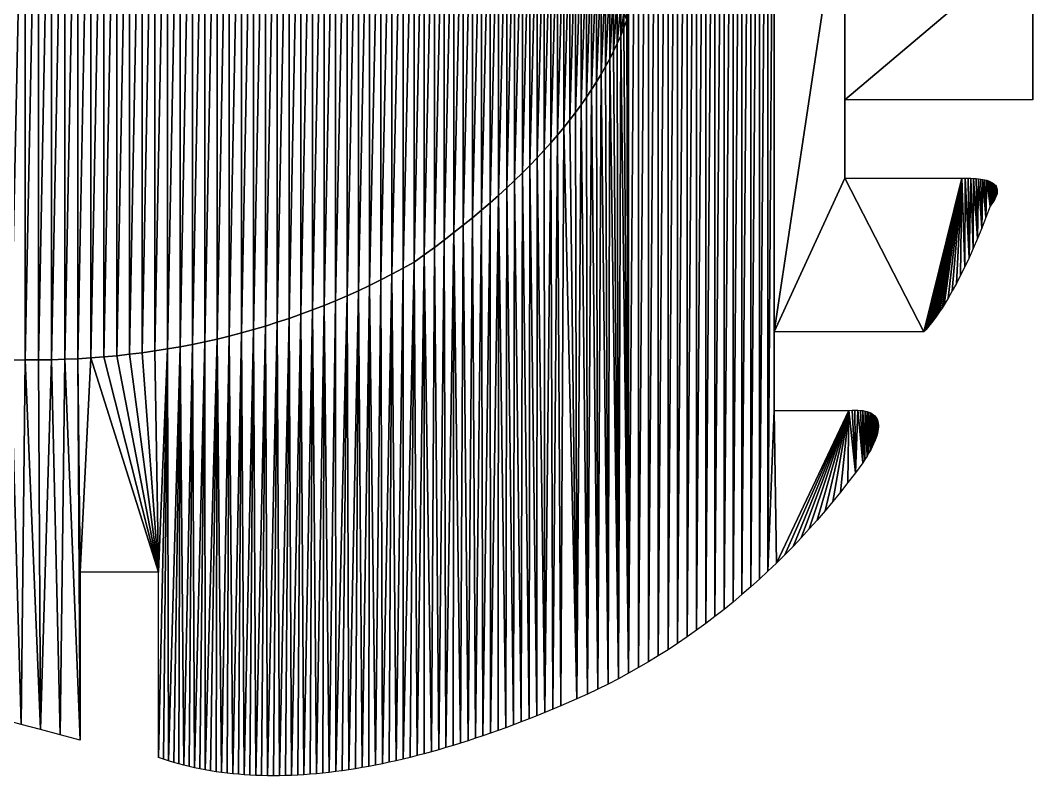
# Model space of a CAD drawing. Extents: x 10 to 917, y 10 to 841.
# Drawn here: x 386.7 to 468.4, y 574.2 to 635.2 of the extents above; entities that cross this region are included whole.
import ezdxf

# ---------------------------------------------------------------- set-up
doc = ezdxf.new("R2010")
doc.units = 0
doc.header["$MEASUREMENT"] = 0
doc.layers.get('0').update_dxf_attribs({"linetype": 'CONTINUOUS'})

msp = doc.modelspace()

# ---------------------------------------------------------------- linework, layer by layer
for p, q in [((468.434, 641.64), (468.434, 635.216)), ((435.43, 634.591), (435.67, 635.216)), ((468.434, 635.216), (468.434, 628.793)), ((435.171, 633.967), (435.43, 634.591)), ((434.893, 633.344), (435.171, 633.967)), ((434.596, 632.721), (434.893, 633.344)), ((433.943, 631.479), (434.279, 632.1)), ((434.279, 632.1), (434.596, 632.721)), ((433.588, 630.86), (433.943, 631.479)), ((433.214, 630.241), (433.588, 630.86)), ((432.408, 629.007), (432.82, 629.624)), ((432.82, 629.624), (433.214, 630.241)), ((431.976, 628.391), (432.408, 629.007)), ((468.434, 628.793), (453.269, 628.793)), ((453.269, 628.793), (453.269, 622.451)), ((431.525, 627.776), (431.976, 628.391)), ((430.565, 626.549), (431.055, 627.162)), ((431.055, 627.162), (431.525, 627.776)), ((430.057, 625.937), (430.565, 626.549)), ((429.529, 625.326), (430.057, 625.937)), ((428.416, 624.107), (428.982, 624.716)), ((428.982, 624.716), (429.529, 625.326)), ((427.831, 623.498), (428.416, 624.107)), ((427.226, 622.891), (427.831, 623.498)), ((425.96, 621.679), (426.603, 622.284)), ((426.603, 622.284), (427.226, 622.891)), ((453.269, 622.451), (462.714, 622.451)), ((462.714, 622.451), (462.967, 622.458)), ((462.967, 622.458), (463.208, 622.459)), ((463.208, 622.459), (463.437, 622.456)), ((463.437, 622.456), (463.654, 622.447)), ((463.654, 622.447), (463.86, 622.434)), ((463.86, 622.434), (464.054, 622.416)), ((464.054, 622.416), (464.237, 622.392)), ((464.237, 622.392), (464.408, 622.364)), ((464.408, 622.364), (464.567, 622.331)), ((464.567, 622.331), (464.714, 622.293)), ((464.714, 622.293), (464.85, 622.25)), ((464.85, 622.25), (464.974, 622.202)), ((464.974, 622.202), (465.087, 622.149)), ((465.087, 622.149), (465.187, 622.091)), ((425.298, 621.074), (425.96, 621.679)), ((465.187, 622.091), (465.276, 622.028)), ((465.276, 622.028), (465.354, 621.961)), ((465.354, 621.961), (465.419, 621.888)), ((465.419, 621.888), (465.473, 621.81)), ((465.473, 621.81), (465.516, 621.728)), ((465.516, 621.728), (465.546, 621.64)), ((465.546, 621.64), (465.565, 621.548)), ((465.568, 621.348), (465.552, 621.241)), ((465.565, 621.548), (465.572, 621.45)), ((465.572, 621.45), (465.568, 621.348)), ((424.616, 620.471), (425.298, 621.074)), ((465.209, 620.493), (465.111, 620.351)), ((465.296, 620.63), (465.209, 620.493)), ((465.37, 620.762), (465.296, 620.63)), ((465.433, 620.889), (465.37, 620.762)), ((465.484, 621.011), (465.433, 620.889)), ((465.524, 621.128), (465.484, 621.011)), ((465.552, 621.241), (465.524, 621.128)), ((423.196, 619.266), (423.916, 619.868)), ((423.916, 619.868), (424.616, 620.471)), ((465.002, 620.204), (464.656, 619.298)), ((465.111, 620.351), (465.002, 620.204)), ((422.458, 618.665), (423.196, 619.266)), ((464.656, 619.298), (464.312, 618.428)), ((420.922, 617.466), (421.7, 618.065)), ((421.7, 618.065), (422.458, 618.665)), ((464.312, 618.428), (463.969, 617.594)), ((420.126, 616.868), (420.922, 617.466)), ((463.969, 617.594), (463.627, 616.796)), ((419.31, 616.271), (420.126, 616.868)), ((463.627, 616.796), (463.287, 616.035)), ((417.59, 615.184), (418.476, 615.675)), ((418.476, 615.675), (419.31, 616.271)), ((463.287, 616.035), (462.948, 615.309)), ((416.698, 614.709), (417.59, 615.184)), ((462.948, 615.309), (462.61, 614.62)), ((414.895, 613.805), (415.8, 614.249)), ((415.8, 614.249), (416.698, 614.709)), ((462.274, 613.968), (461.939, 613.351)), ((462.61, 614.62), (462.274, 613.968)), ((413.068, 612.965), (413.985, 613.377)), ((413.985, 613.377), (414.895, 613.805)), ((461.939, 613.351), (461.606, 612.771)), ((411.216, 612.187), (412.145, 612.568)), ((412.145, 612.568), (413.068, 612.965)), ((461.606, 612.771), (461.274, 612.227)), ((409.34, 611.473), (410.281, 611.822)), ((410.281, 611.822), (411.216, 612.187)), ((460.943, 611.719), (460.778, 611.478)), ((461.108, 611.968), (460.943, 611.719)), ((461.274, 612.227), (461.108, 611.968)), ((406.479, 610.52), (407.439, 610.822)), ((407.439, 610.822), (408.392, 611.14)), ((408.392, 611.14), (409.34, 611.473)), ((460.286, 610.811), (460.122, 610.607)), ((460.449, 611.025), (460.286, 610.811)), ((460.614, 611.247), (460.449, 611.025)), ((460.778, 611.478), (460.614, 611.247)), ((403.562, 609.709), (404.541, 609.963)), ((404.541, 609.963), (405.513, 610.234)), ((405.513, 610.234), (406.479, 610.52)), ((459.634, 610.049), (447.549, 610.049)), ((447.549, 610.049), (447.549, 603.708)), ((459.796, 610.226), (459.634, 610.049)), ((459.959, 610.412), (459.796, 610.226)), ((460.122, 610.607), (459.959, 610.412)), ((399.587, 608.848), (400.59, 609.039)), ((400.59, 609.039), (401.587, 609.247)), ((401.587, 609.247), (402.578, 609.47)), ((402.578, 609.47), (403.562, 609.709)), ((394.479, 608.127), (395.513, 608.239)), ((395.513, 608.239), (396.541, 608.368)), ((396.541, 608.368), (397.563, 608.512)), ((397.563, 608.512), (398.578, 608.672)), ((398.578, 608.672), (399.587, 608.848)), ((385.917, 607.765), (387.07, 607.779)), ((387.07, 607.779), (388.147, 607.781)), ((388.147, 607.781), (389.217, 607.8)), ((389.217, 607.8), (390.282, 607.833)), ((390.282, 607.833), (391.341, 607.883)), ((391.341, 607.883), (392.393, 607.949)), ((392.393, 607.949), (393.439, 608.03)), ((393.439, 608.03), (394.479, 608.127)), ((447.549, 603.708), (453.592, 603.708)), ((453.592, 603.708), (453.843, 603.723)), ((453.843, 603.723), (454.081, 603.729)), ((454.081, 603.729), (454.304, 603.726)), ((454.304, 603.726), (454.514, 603.713)), ((454.514, 603.713), (454.709, 603.69)), ((454.709, 603.69), (454.891, 603.658)), ((454.891, 603.658), (455.058, 603.616)), ((455.058, 603.616), (455.212, 603.565)), ((455.212, 603.565), (455.352, 603.504)), ((455.352, 603.504), (455.477, 603.434)), ((455.477, 603.434), (455.589, 603.354)), ((455.589, 603.354), (455.687, 603.264)), ((455.687, 603.264), (455.77, 603.166)), ((455.77, 603.166), (455.84, 603.057)), ((455.84, 603.057), (455.896, 602.939)), ((455.896, 602.939), (455.938, 602.812)), ((455.938, 602.812), (455.966, 602.674)), ((455.966, 602.674), (455.98, 602.528)), ((455.98, 602.528), (455.979, 602.372)), ((455.895, 601.846), (455.839, 601.652)), ((455.937, 602.031), (455.895, 601.846)), ((455.965, 602.206), (455.937, 602.031)), ((455.979, 602.372), (455.965, 602.206)), ((455.587, 601.011), (455.475, 600.779)), ((455.685, 601.234), (455.587, 601.011)), ((455.769, 601.448), (455.685, 601.234)), ((455.839, 601.652), (455.769, 601.448)), ((455.21, 600.285), (455.056, 600.024)), ((455.35, 600.537), (455.21, 600.285)), ((455.475, 600.779), (455.35, 600.537)), ((454.706, 599.473), (454.114, 598.67)), ((454.888, 599.754), (454.706, 599.473)), ((455.056, 600.024), (454.888, 599.754)), ((454.114, 598.67), (453.513, 597.881)), ((453.513, 597.881), (452.905, 597.105)), ((452.905, 597.105), (452.288, 596.342)), ((452.288, 596.342), (451.662, 595.593)), ((451.662, 595.593), (451.028, 594.857)), ((451.028, 594.857), (450.386, 594.134)), ((450.386, 594.134), (449.736, 593.425)), ((449.077, 592.729), (448.41, 592.046)), ((449.736, 593.425), (449.077, 592.729)), ((448.41, 592.046), (447.735, 591.377)), ((447.735, 591.377), (447.052, 590.721)), ((397.86, 590.639), (391.519, 590.639)), ((391.519, 590.639), (391.519, 577.07)), ((397.86, 575.667), (397.86, 590.639)), ((447.052, 590.721), (446.36, 590.078)), ((445.659, 589.449), (444.951, 588.833)), ((446.36, 590.078), (445.659, 589.449)), ((444.951, 588.833), (444.234, 588.23)), ((444.234, 588.23), (443.509, 587.641)), ((442.776, 587.065), (442.034, 586.503)), ((443.509, 587.641), (442.776, 587.065)), ((442.034, 586.503), (441.284, 585.953)), ((440.525, 585.418), (439.759, 584.895)), ((441.284, 585.953), (440.525, 585.418)), ((439.759, 584.895), (438.984, 584.386)), ((438.2, 583.89), (437.409, 583.408)), ((438.984, 584.386), (438.2, 583.89)), ((436.609, 582.939), (435.801, 582.483)), ((437.409, 583.408), (436.609, 582.939)), ((435.801, 582.483), (434.984, 582.041)), ((434.159, 581.611), (433.326, 581.196)), ((434.984, 582.041), (434.159, 581.611)), ((432.485, 580.793), (431.635, 580.404)), ((433.326, 581.196), (432.485, 580.793)), ((430.33, 579.842), (429.683, 579.571)), ((431.635, 580.404), (430.33, 579.842)), ((427.768, 578.797), (427.137, 578.553)), ((428.402, 579.048), (427.768, 578.797)), ((429.041, 579.306), (428.402, 579.048)), ((429.683, 579.571), (429.041, 579.306)), ((386.752, 578.354), (385.205, 578.78)), ((388.32, 577.926), (386.752, 578.354)), ((425.889, 578.084), (425.27, 577.86)), ((426.511, 578.315), (425.889, 578.084)), ((427.137, 578.553), (426.511, 578.315)), ((389.909, 577.498), (388.32, 577.926)), ((391.519, 577.07), (389.909, 577.498)), ((423.439, 577.226), (422.837, 577.029)), ((424.046, 577.431), (423.439, 577.226)), ((424.656, 577.642), (424.046, 577.431)), ((425.27, 577.86), (424.656, 577.642)), ((421.055, 576.476), (420.469, 576.305)), ((421.645, 576.653), (421.055, 576.476)), ((422.239, 576.838), (421.645, 576.653)), ((422.837, 577.029), (422.239, 576.838)), ((398.26, 575.53), (397.86, 575.667)), ((398.665, 575.4), (398.26, 575.53)), ((417.598, 575.55), (417.036, 575.42)), ((418.164, 575.688), (417.598, 575.55)), ((418.734, 575.832), (418.164, 575.688)), ((419.308, 575.983), (418.734, 575.832)), ((419.886, 576.141), (419.308, 575.983)), ((420.469, 576.305), (419.886, 576.141)), ((399.074, 575.277), (398.665, 575.4)), ((399.487, 575.161), (399.074, 575.277)), ((399.904, 575.051), (399.487, 575.161)), ((400.325, 574.948), (399.904, 575.051)), ((400.75, 574.852), (400.325, 574.948)), ((401.179, 574.762), (400.75, 574.852)), ((401.613, 574.679), (401.179, 574.762)), ((413.749, 574.775), (413.215, 574.691)), ((414.287, 574.866), (413.749, 574.775)), ((414.829, 574.963), (414.287, 574.866)), ((415.375, 575.067), (414.829, 574.963)), ((415.924, 575.178), (415.375, 575.067)), ((416.478, 575.295), (415.924, 575.178)), ((417.036, 575.42), (416.478, 575.295)), ((402.05, 574.602), (401.613, 574.679)), ((402.491, 574.533), (402.05, 574.602)), ((402.936, 574.47), (402.491, 574.533)), ((403.385, 574.413), (402.936, 574.47)), ((403.839, 574.364), (403.385, 574.413)), ((404.296, 574.321), (403.839, 574.364)), ((404.757, 574.285), (404.296, 574.321)), ((405.222, 574.255), (404.757, 574.285)), ((405.692, 574.232), (405.222, 574.255)), ((406.165, 574.216), (405.692, 574.232)), ((406.643, 574.206), (406.165, 574.216)), ((407.124, 574.204), (406.643, 574.206)), ((407.609, 574.207), (407.124, 574.204)), ((408.099, 574.218), (407.609, 574.207)), ((408.592, 574.235), (408.099, 574.218)), ((409.09, 574.259), (408.592, 574.235)), ((409.592, 574.29), (409.09, 574.259)), ((410.097, 574.327), (409.592, 574.29)), ((410.607, 574.371), (410.097, 574.327)), ((411.12, 574.422), (410.607, 574.371)), ((411.638, 574.479), (411.12, 574.422)), ((412.16, 574.543), (411.638, 574.479)), ((412.686, 574.614), (412.16, 574.543)), ((413.215, 574.691), (412.686, 574.614))]:
    msp.add_line(p, q)

# ---------------------------------------------------------------- meshes
mesh = msp.add_polyface()
corners = [(399.587, 661.584), (399.904, 695.381), (400.59, 661.393), (400.75, 695.581), (401.587, 661.185), (401.613, 695.754), (402.578, 660.962), (402.936, 695.963), (403.562, 660.723), (403.839, 696.068), (404.541, 660.469), (404.757, 696.148), (405.513, 660.198), (405.692, 696.2), (406.479, 659.912), (406.643, 696.226), (407.439, 659.61), (407.609, 696.225), (408.392, 659.293), (408.592, 696.197), (409.34, 658.959), (409.592, 696.143), (410.281, 658.61), (410.607, 696.061), (411.216, 658.245), (411.638, 695.953), (412.145, 657.864), (412.16, 695.889), (413.068, 657.467), (413.215, 695.741), (413.985, 657.055), (414.287, 695.566), (414.895, 656.627), (415.375, 695.365), (415.8, 656.183), (415.924, 695.254), (416.698, 655.724), (417.036, 695.013), (417.59, 655.248), (417.598, 694.882), (418.476, 654.757), (418.734, 694.6), (419.31, 654.161), (419.886, 694.292), (420.126, 653.564), (420.469, 694.127), (420.922, 652.966), (421.055, 693.956), (421.7, 652.367), (422.239, 693.594), (422.458, 651.767), (422.837, 693.403), (423.196, 651.166), (423.439, 693.206), (423.916, 650.564), (424.046, 693.001), (424.616, 649.962), (424.656, 692.79), (425.298, 649.358), (425.889, 692.348), (425.96, 648.753), (426.511, 692.117), (426.603, 648.148), (427.137, 691.879), (427.226, 647.541), (427.768, 691.635), (427.831, 646.934), (428.402, 691.384), (428.416, 646.326), (429.041, 691.126), (428.982, 645.716), (429.529, 645.106), (429.683, 690.861), (430.057, 644.495), (430.33, 690.59), (430.565, 643.883), (431.635, 690.028), (431.055, 643.27), (431.525, 642.656), (431.976, 642.041), (432.485, 689.639), (432.408, 641.425), (432.82, 640.809), (433.326, 689.236), (433.214, 640.191), (433.588, 639.572), (434.159, 688.821), (433.943, 638.953), (434.279, 638.333), (434.984, 688.392), (434.596, 637.711), (434.893, 637.089), (435.171, 636.466), (435.801, 687.949), (435.43, 635.841), (435.67, 635.216), (435.801, 582.483)]
mesh.append_faces([[corners[k] for k in face] for face in [(0, 1, 2), (2, 3, 4), (4, 5, 6), (6, 7, 8), (8, 9, 10), (10, 11, 12), (12, 13, 14), (14, 15, 16), (16, 17, 18), (18, 19, 20), (20, 21, 22), (22, 23, 24), (24, 25, 26), (26, 27, 28), (28, 29, 30), (30, 31, 32), (32, 33, 34), (34, 35, 36), (36, 37, 38), (38, 39, 40), (40, 41, 42), (42, 43, 44), (44, 45, 46), (46, 47, 48), (48, 49, 50), (50, 51, 52), (52, 53, 54), (54, 55, 56), (56, 57, 58), (58, 59, 60), (60, 61, 62), (62, 63, 64), (64, 65, 66), (66, 67, 68), (68, 69, 70), (70, 69, 71), (71, 72, 73), (73, 74, 75), (75, 76, 77), (77, 76, 78), (78, 76, 79), (79, 80, 81), (81, 80, 82), (82, 83, 84), (84, 83, 85), (85, 86, 87), (87, 86, 88), (88, 89, 90), (90, 89, 91), (91, 89, 92), (92, 93, 94), (94, 93, 95)]], dxfattribs={"vtx0": -1, "vtx1": -1})
mesh.append_faces([[corners[k] for k in face] for face in [(96, 95, 93)]], dxfattribs={"vtx0": -1, "vtx1": -1, "vtx2": -1})
mesh.append_faces([[corners[k] for k in face] for face in [(75, 74, 76), (79, 76, 80), (82, 80, 83), (85, 83, 86), (88, 86, 89), (92, 89, 93)]], dxfattribs={"vtx0": -1, "vtx2": -1})
mesh = msp.add_polyface()
corners = [(435.801, 582.483), (435.801, 687.949), (436.609, 687.494), (436.609, 582.939), (437.409, 687.024), (437.409, 583.408), (438.2, 686.542), (438.2, 583.89), (438.984, 686.046), (438.984, 584.386), (439.759, 685.537), (439.759, 584.895), (440.525, 685.015), (440.525, 585.418), (441.284, 684.479), (441.284, 585.953), (442.034, 683.93), (442.034, 586.503), (442.776, 683.367), (442.776, 587.065), (443.509, 682.791), (443.509, 587.641), (444.234, 682.202), (444.234, 588.23), (444.951, 681.6), (444.951, 588.833), (445.659, 680.984), (445.659, 589.449), (446.36, 680.354), (446.36, 590.078), (447.052, 679.712), (447.052, 590.721), (447.549, 666.724), (447.549, 660.383), (453.269, 647.981), (447.549, 610.049), (459.634, 660.383), (462.714, 647.981), (462.948, 655.123), (462.967, 647.975), (463.287, 654.398), (463.208, 647.973), (463.437, 647.977), (463.627, 653.636), (463.654, 647.985), (463.969, 652.839), (463.86, 647.998), (464.054, 648.017), (464.312, 652.005), (464.237, 648.04), (464.408, 648.068), (464.656, 651.135), (464.567, 648.101), (464.714, 648.139), (465.002, 650.228), (464.85, 648.182), (464.974, 648.23), (465.087, 648.283), (465.111, 650.081), (465.187, 648.341), (465.209, 649.939), (465.276, 648.404), (465.296, 649.803), (465.354, 648.472), (465.37, 649.67), (465.419, 648.544), (465.433, 649.543), (465.473, 648.622), (465.484, 649.421), (465.516, 648.705), (465.524, 649.304), (465.546, 648.792), (465.552, 649.192), (465.565, 648.885), (465.568, 649.084), (465.572, 648.982), (468.434, 641.64), (453.269, 628.793), (453.269, 641.64), (468.434, 628.793), (468.434, 635.216), (453.269, 622.451), (447.549, 603.708)]
mesh.append_faces([[corners[k] for k in face] for face in [(73, 74, 75), (79, 76, 80)]], dxfattribs={"vtx0": -1})
mesh.append_faces([[corners[k] for k in face] for face in [(34, 36, 37), (37, 38, 39), (39, 40, 41), (41, 40, 42), (42, 43, 44), (44, 45, 46), (46, 45, 47), (47, 48, 49), (49, 48, 50), (50, 51, 52), (52, 51, 53), (53, 54, 55), (55, 54, 56), (56, 54, 57), (57, 58, 59), (59, 60, 61), (61, 62, 63), (63, 64, 65), (65, 66, 67), (67, 68, 69), (69, 70, 71), (71, 72, 73), (76, 77, 78)]], dxfattribs={"vtx0": -1, "vtx1": -1})
mesh.append_faces([[corners[k] for k in face] for face in [(31, 30, 32), (33, 34, 35)]], dxfattribs={"vtx0": -1, "vtx1": -1, "vtx2": -1})
mesh.append_faces([[corners[k] for k in face] for face in [(0, 1, 2), (3, 2, 4), (5, 4, 6), (7, 6, 8), (9, 8, 10), (11, 10, 12), (13, 12, 14), (15, 14, 16), (17, 16, 18), (19, 18, 20), (21, 20, 22), (23, 22, 24), (25, 24, 26), (27, 26, 28), (29, 28, 30), (39, 38, 40), (42, 40, 43), (44, 43, 45), (47, 45, 48), (50, 48, 51), (53, 51, 54), (57, 54, 58), (59, 58, 60), (61, 60, 62), (63, 62, 64), (65, 64, 66), (67, 66, 68), (69, 68, 70), (71, 70, 72), (73, 72, 74), (81, 34, 78), (82, 32, 33)]], dxfattribs={"vtx0": -1, "vtx2": -1})
mesh = msp.add_polyface()
corners = [(435.801, 582.483), (435.43, 634.591), (435.67, 635.216), (436.609, 687.494), (436.609, 582.939), (437.409, 687.024), (437.409, 583.408), (438.2, 686.542), (438.2, 583.89), (438.984, 686.046), (438.984, 584.386), (439.759, 685.537), (439.759, 584.895), (440.525, 685.015), (440.525, 585.418), (441.284, 684.479), (441.284, 585.953), (442.034, 683.93), (442.034, 586.503), (442.776, 683.367), (442.776, 587.065), (443.509, 682.791), (443.509, 587.641), (444.234, 682.202), (444.234, 588.23), (444.951, 681.6), (444.951, 588.833), (445.659, 680.984), (445.659, 589.449), (446.36, 680.354), (446.36, 590.078), (447.052, 679.712), (447.052, 590.721), (453.269, 628.793), (468.434, 641.64), (468.434, 628.793), (453.269, 622.451), (447.549, 610.049), (453.269, 647.981), (453.269, 641.64), (459.634, 610.049), (462.714, 622.451), (462.61, 614.62), (462.948, 615.309), (462.967, 622.458), (463.287, 616.035), (463.208, 622.459), (463.437, 622.456), (463.627, 616.796), (463.654, 622.447), (463.969, 617.594), (463.86, 622.434), (464.054, 622.416), (464.312, 618.428), (464.237, 622.392), (464.408, 622.364), (464.656, 619.298), (464.567, 622.331), (464.714, 622.293), (465.002, 620.204), (464.85, 622.25), (464.974, 622.202), (465.087, 622.149), (465.111, 620.351), (465.187, 622.091), (465.209, 620.493), (465.276, 622.028), (465.296, 620.63), (465.354, 621.961), (465.37, 620.762), (465.419, 621.888), (465.433, 620.889), (465.473, 621.81), (465.484, 621.011), (465.516, 621.728), (465.524, 621.128), (465.546, 621.64), (465.552, 621.241), (465.565, 621.548), (465.568, 621.348), (465.572, 621.45), (447.549, 603.708), (447.549, 666.724), (447.549, 660.383)]
mesh.append_faces([[corners[k] for k in face] for face in [(79, 78, 80)]], dxfattribs={"vtx0": -1})
mesh.append_faces([[corners[k] for k in face] for face in [(0, 3, 4), (4, 5, 6), (6, 7, 8), (8, 9, 10), (10, 11, 12), (12, 13, 14), (14, 15, 16), (16, 17, 18), (18, 19, 20), (20, 21, 22), (22, 23, 24), (24, 25, 26), (26, 27, 28), (28, 29, 30), (30, 31, 32), (33, 34, 35), (36, 39, 33), (42, 41, 43), (43, 44, 45), (45, 47, 48), (48, 49, 50), (50, 52, 53), (53, 55, 56), (56, 58, 59), (59, 62, 63), (63, 64, 65), (65, 66, 67), (67, 68, 69), (69, 70, 71), (71, 72, 73), (73, 74, 75), (75, 76, 77), (77, 78, 79), (81, 83, 37)]], dxfattribs={"vtx0": -1, "vtx1": -1})
mesh.append_faces([[corners[k] for k in face] for face in [(36, 37, 38), (81, 32, 82)]], dxfattribs={"vtx0": -1, "vtx1": -1, "vtx2": -1})
mesh.append_faces([[corners[k] for k in face] for face in [(0, 1, 2), (40, 36, 41), (43, 41, 44), (45, 44, 46), (45, 46, 47), (48, 47, 49), (50, 49, 51), (50, 51, 52), (53, 52, 54), (53, 54, 55), (56, 55, 57), (56, 57, 58), (59, 58, 60), (59, 60, 61), (59, 61, 62), (63, 62, 64), (65, 64, 66), (67, 66, 68), (69, 68, 70), (71, 70, 72), (73, 72, 74), (75, 74, 76), (77, 76, 78)]], dxfattribs={"vtx0": -1, "vtx2": -1})
mesh = msp.add_polyface()
corners = [(380.441, 607.943), (381.498, 662.557), (381.498, 607.875), (382.574, 662.609), (382.574, 607.823), (383.669, 662.645), (383.669, 607.787), (384.783, 662.664), (384.783, 607.768), (385.917, 662.667), (385.917, 607.765), (387.07, 662.653), (387.07, 607.779), (388.147, 662.651), (388.147, 607.781), (389.217, 662.633), (389.217, 607.8), (390.282, 662.599), (390.282, 607.833), (391.341, 662.549), (391.341, 607.883), (392.393, 662.484), (392.393, 607.949), (393.439, 662.403), (393.439, 608.03), (394.479, 662.306), (394.479, 608.127), (395.513, 662.193), (395.513, 608.239), (396.541, 662.064), (396.541, 608.368), (397.563, 661.92), (397.563, 608.512), (398.578, 661.76), (398.578, 608.672), (399.587, 661.584), (399.587, 608.848), (400.59, 661.393), (400.59, 609.039), (401.587, 661.185), (401.587, 609.247), (402.578, 660.962), (402.578, 609.47), (403.562, 660.723), (403.562, 609.709), (404.541, 660.469), (404.541, 609.963), (405.513, 660.198)]
mesh.append_faces([[corners[k] for k in face] for face in [(0, 1, 2), (2, 3, 4), (4, 5, 6), (6, 7, 8), (8, 9, 10), (10, 11, 12), (12, 13, 14), (14, 15, 16), (16, 17, 18), (18, 19, 20), (20, 21, 22), (22, 23, 24), (24, 25, 26), (26, 27, 28), (28, 29, 30), (30, 31, 32), (32, 33, 34), (34, 35, 36), (36, 37, 38), (38, 39, 40), (40, 41, 42), (42, 43, 44), (44, 45, 46)]], dxfattribs={"vtx0": -1, "vtx1": -1})
mesh.append_faces([[corners[k] for k in face] for face in [(2, 1, 3), (4, 3, 5), (6, 5, 7), (8, 7, 9), (10, 9, 11), (12, 11, 13), (14, 13, 15), (16, 15, 17), (18, 17, 19), (20, 19, 21), (22, 21, 23), (24, 23, 25), (26, 25, 27), (28, 27, 29), (30, 29, 31), (32, 31, 33), (34, 33, 35), (36, 35, 37), (38, 37, 39), (40, 39, 41), (42, 41, 43), (44, 43, 45), (46, 45, 47)]], dxfattribs={"vtx0": -1, "vtx2": -1})
mesh = msp.add_polyface()
corners = [(404.541, 609.963), (405.513, 660.198), (405.513, 610.234), (406.479, 659.912), (406.479, 610.52), (407.439, 659.61), (407.439, 610.822), (408.392, 659.293), (408.392, 611.14), (409.34, 658.959), (409.34, 611.473), (410.281, 658.61), (410.281, 611.822), (411.216, 658.245), (411.216, 612.187), (412.145, 657.864), (412.145, 612.568), (413.068, 657.467), (413.068, 612.965), (413.985, 657.055), (413.985, 613.377), (414.895, 656.627), (414.895, 613.805), (415.8, 656.183), (415.8, 614.249), (416.698, 655.724), (416.698, 614.709), (417.59, 655.248), (417.59, 615.184), (418.476, 654.757), (418.476, 615.675), (419.31, 654.161), (419.31, 616.271), (420.126, 653.564), (420.126, 616.868), (420.922, 652.966), (420.922, 617.466), (421.7, 652.367), (421.7, 618.065), (422.458, 651.767), (422.458, 618.665), (423.196, 651.166), (423.196, 619.266), (423.916, 650.564), (423.916, 619.868), (424.616, 649.962), (424.616, 620.471), (425.298, 649.358)]
mesh.append_faces([[corners[k] for k in face] for face in [(0, 1, 2), (2, 3, 4), (4, 5, 6), (6, 7, 8), (8, 9, 10), (10, 11, 12), (12, 13, 14), (14, 15, 16), (16, 17, 18), (18, 19, 20), (20, 21, 22), (22, 23, 24), (24, 25, 26), (26, 27, 28), (28, 29, 30), (30, 31, 32), (32, 33, 34), (34, 35, 36), (36, 37, 38), (38, 39, 40), (40, 41, 42), (42, 43, 44), (44, 45, 46)]], dxfattribs={"vtx0": -1, "vtx1": -1})
mesh.append_faces([[corners[k] for k in face] for face in [(2, 1, 3), (4, 3, 5), (6, 5, 7), (8, 7, 9), (10, 9, 11), (12, 11, 13), (14, 13, 15), (16, 15, 17), (18, 17, 19), (20, 19, 21), (22, 21, 23), (24, 23, 25), (26, 25, 27), (28, 27, 29), (30, 29, 31), (32, 31, 33), (34, 33, 35), (36, 35, 37), (38, 37, 39), (40, 39, 41), (42, 41, 43), (44, 43, 45), (46, 45, 47)]], dxfattribs={"vtx0": -1, "vtx2": -1})
mesh = msp.add_polyface()
corners = [(424.616, 620.471), (425.298, 649.358), (425.298, 621.074), (425.96, 648.753), (425.96, 621.679), (426.603, 648.148), (426.603, 622.284), (427.226, 647.541), (427.226, 622.891), (427.831, 646.934), (427.831, 623.498), (428.416, 646.326), (428.416, 624.107), (428.982, 645.716), (428.982, 624.716), (429.529, 645.106), (429.529, 625.326), (430.057, 644.495), (430.057, 625.937), (430.565, 643.883), (430.565, 626.549), (431.055, 643.27), (431.055, 627.162), (431.525, 642.656), (431.525, 627.776), (431.976, 642.041), (431.976, 628.391), (432.408, 641.425), (432.408, 629.007), (432.82, 640.809), (432.82, 629.624), (433.214, 640.191), (433.214, 630.241), (433.588, 639.572), (433.588, 630.86), (433.943, 638.953), (433.943, 631.479), (434.279, 638.333), (434.279, 632.1), (434.596, 637.711), (434.596, 632.721), (434.893, 637.089), (434.893, 633.344), (435.171, 636.466), (435.171, 633.967), (435.43, 635.841), (435.43, 634.591), (435.67, 635.216)]
mesh.append_faces([[corners[k] for k in face] for face in [(46, 45, 47)]], dxfattribs={"vtx0": -1})
mesh.append_faces([[corners[k] for k in face] for face in [(0, 1, 2), (2, 3, 4), (4, 5, 6), (6, 7, 8), (8, 9, 10), (10, 11, 12), (12, 13, 14), (14, 15, 16), (16, 17, 18), (18, 19, 20), (20, 21, 22), (22, 23, 24), (24, 25, 26), (26, 27, 28), (28, 29, 30), (30, 31, 32), (32, 33, 34), (34, 35, 36), (36, 37, 38), (38, 39, 40), (40, 41, 42), (42, 43, 44), (44, 45, 46)]], dxfattribs={"vtx0": -1, "vtx1": -1})
mesh.append_faces([[corners[k] for k in face] for face in [(2, 1, 3), (4, 3, 5), (6, 5, 7), (8, 7, 9), (10, 9, 11), (12, 11, 13), (14, 13, 15), (16, 15, 17), (18, 17, 19), (20, 19, 21), (22, 21, 23), (24, 23, 25), (26, 25, 27), (28, 27, 29), (30, 29, 31), (32, 31, 33), (34, 33, 35), (36, 35, 37), (38, 37, 39), (40, 39, 41), (42, 41, 43), (44, 43, 45)]], dxfattribs={"vtx0": -1, "vtx2": -1})
mesh = msp.add_polyface()
corners = [(417.598, 575.55), (417.59, 615.184), (418.476, 615.675), (418.164, 575.688), (418.734, 575.832), (419.31, 616.271), (419.308, 575.983), (419.886, 576.141), (420.126, 616.868), (420.469, 576.305), (420.922, 617.466), (421.055, 576.476), (421.7, 618.065), (421.645, 576.653), (422.239, 576.838), (422.458, 618.665), (422.837, 577.029), (423.196, 619.266), (423.439, 577.226), (423.916, 619.868), (424.046, 577.431), (424.616, 620.471), (424.656, 577.642), (425.298, 621.074), (425.27, 577.86), (425.889, 578.084), (425.96, 621.679), (426.511, 578.315), (426.603, 622.284), (427.137, 578.553), (427.226, 622.891), (427.768, 578.797), (427.831, 623.498), (428.402, 579.048), (428.416, 624.107), (429.041, 579.306), (428.982, 624.716), (429.529, 625.326), (429.683, 579.571), (430.057, 625.937), (430.33, 579.842), (430.565, 626.549), (431.635, 580.404), (431.055, 627.162), (431.525, 627.776), (431.976, 628.391), (432.485, 580.793), (432.408, 629.007), (432.82, 629.624), (433.326, 581.196), (433.214, 630.241), (433.588, 630.86), (434.159, 581.611), (433.943, 631.479), (434.279, 632.1), (434.984, 582.041), (434.596, 632.721), (434.893, 633.344), (435.171, 633.967), (435.801, 582.483), (435.43, 634.591)]
mesh.append_faces([[corners[k] for k in face] for face in [(0, 2, 3), (3, 2, 4), (4, 5, 6), (6, 5, 7), (7, 8, 9), (9, 10, 11), (11, 12, 13), (13, 12, 14), (14, 15, 16), (16, 17, 18), (18, 19, 20), (20, 21, 22), (22, 23, 24), (24, 23, 25), (25, 26, 27), (27, 28, 29), (29, 30, 31), (31, 32, 33), (33, 34, 35), (35, 37, 38), (38, 39, 40), (40, 41, 42), (42, 45, 46), (46, 48, 49), (49, 51, 52), (52, 54, 55), (55, 58, 59)]], dxfattribs={"vtx0": -1, "vtx1": -1})
mesh.append_faces([[corners[k] for k in face] for face in [(0, 1, 2), (4, 2, 5), (7, 5, 8), (9, 8, 10), (11, 10, 12), (14, 12, 15), (16, 15, 17), (18, 17, 19), (20, 19, 21), (22, 21, 23), (25, 23, 26), (27, 26, 28), (29, 28, 30), (31, 30, 32), (33, 32, 34), (35, 34, 36), (35, 36, 37), (38, 37, 39), (40, 39, 41), (42, 41, 43), (42, 43, 44), (42, 44, 45), (46, 45, 47), (46, 47, 48), (49, 48, 50), (49, 50, 51), (52, 51, 53), (52, 53, 54), (55, 54, 56), (55, 56, 57), (55, 57, 58), (59, 58, 60)]], dxfattribs={"vtx0": -1, "vtx2": -1})
mesh = msp.add_polyface()
corners = [(447.549, 610.049), (453.269, 622.451), (459.634, 610.049), (462.714, 622.451), (459.796, 610.226), (459.959, 610.412), (460.122, 610.607), (460.286, 610.811), (460.449, 611.025), (460.614, 611.247), (460.778, 611.478), (460.943, 611.719), (461.108, 611.968), (461.274, 612.227), (461.606, 612.771), (461.939, 613.351), (462.274, 613.968), (462.61, 614.62), (447.052, 590.721), (447.549, 603.708), (447.735, 591.377), (453.592, 603.708), (448.41, 592.046), (449.077, 592.729), (449.736, 593.425), (450.386, 594.134), (451.028, 594.857), (451.662, 595.593), (452.288, 596.342), (452.905, 597.105), (453.513, 597.881), (454.114, 598.67), (453.843, 603.723), (454.081, 603.729), (454.304, 603.726), (454.706, 599.473), (454.514, 603.713), (454.709, 603.69), (454.888, 599.754), (454.891, 603.658), (455.056, 600.024), (455.058, 603.616), (455.21, 600.285), (455.212, 603.565), (455.35, 600.537), (455.352, 603.504), (455.475, 600.779), (455.477, 603.434), (455.587, 601.011), (455.589, 603.354), (455.685, 601.234), (455.687, 603.264), (455.769, 601.448), (455.77, 603.166), (455.839, 601.652), (455.84, 603.057), (455.895, 601.846), (455.896, 602.939), (455.937, 602.031), (455.938, 602.812), (455.965, 602.206), (455.966, 602.674), (455.979, 602.372), (455.98, 602.528)]
mesh.append_faces([[corners[k] for k in face] for face in [(62, 61, 63)]], dxfattribs={"vtx0": -1})
mesh.append_faces([[corners[k] for k in face] for face in [(0, 1, 2), (2, 3, 4), (4, 3, 5), (5, 3, 6), (6, 3, 7), (7, 3, 8), (8, 3, 9), (9, 3, 10), (10, 3, 11), (11, 3, 12), (12, 3, 13), (13, 3, 14), (14, 3, 15), (15, 3, 16), (16, 3, 17), (18, 19, 20), (20, 21, 22), (22, 21, 23), (23, 21, 24), (24, 21, 25), (25, 21, 26), (26, 21, 27), (27, 21, 28), (28, 21, 29), (29, 21, 30), (30, 21, 31), (31, 34, 35), (35, 37, 38), (38, 39, 40), (40, 41, 42), (42, 43, 44), (44, 45, 46), (46, 47, 48), (48, 49, 50), (50, 51, 52), (52, 53, 54), (54, 55, 56), (56, 57, 58), (58, 59, 60), (60, 61, 62)]], dxfattribs={"vtx0": -1, "vtx1": -1})
mesh.append_faces([[corners[k] for k in face] for face in [(20, 19, 21), (31, 21, 32), (31, 32, 33), (31, 33, 34), (35, 34, 36), (35, 36, 37), (38, 37, 39), (40, 39, 41), (42, 41, 43), (44, 43, 45), (46, 45, 47), (48, 47, 49), (50, 49, 51), (52, 51, 53), (54, 53, 55), (56, 55, 57), (58, 57, 59), (60, 59, 61)]], dxfattribs={"vtx0": -1, "vtx2": -1})
mesh = msp.add_polyface()
corners = [(398.665, 575.4), (398.578, 608.672), (399.587, 608.848), (399.074, 575.277), (399.487, 575.161), (399.904, 575.051), (400.59, 609.039), (400.325, 574.948), (400.75, 574.852), (401.587, 609.247), (401.179, 574.762), (401.613, 574.679), (402.578, 609.47), (402.05, 574.602), (402.491, 574.533), (402.936, 574.47), (403.562, 609.709), (403.385, 574.413), (403.839, 574.364), (404.541, 609.963), (404.296, 574.321), (404.757, 574.285), (405.513, 610.234), (405.222, 574.255), (405.692, 574.232), (406.479, 610.52), (406.165, 574.216), (406.643, 574.206), (407.439, 610.822), (407.124, 574.204), (407.609, 574.207), (408.392, 611.14), (408.099, 574.218), (408.592, 574.235), (409.34, 611.473), (409.09, 574.259), (409.592, 574.29), (410.281, 611.822), (410.097, 574.327), (410.607, 574.371), (411.216, 612.187), (411.12, 574.422), (411.638, 574.479), (412.145, 612.568), (412.16, 574.543), (413.068, 612.965), (412.686, 574.614), (413.215, 574.691), (413.985, 613.377), (413.749, 574.775), (414.287, 574.866), (414.895, 613.805), (414.829, 574.963), (415.375, 575.067), (415.8, 614.249), (415.924, 575.178), (416.698, 614.709), (416.478, 575.295), (417.036, 575.42), (417.59, 615.184), (417.598, 575.55)]
mesh.append_faces([[corners[k] for k in face] for face in [(0, 2, 3), (3, 2, 4), (4, 2, 5), (5, 6, 7), (7, 6, 8), (8, 9, 10), (10, 9, 11), (11, 12, 13), (13, 12, 14), (14, 12, 15), (15, 16, 17), (17, 16, 18), (18, 19, 20), (20, 19, 21), (21, 22, 23), (23, 22, 24), (24, 25, 26), (26, 25, 27), (27, 28, 29), (29, 28, 30), (30, 31, 32), (32, 31, 33), (33, 34, 35), (35, 34, 36), (36, 37, 38), (38, 37, 39), (39, 40, 41), (41, 40, 42), (42, 43, 44), (44, 45, 46), (46, 45, 47), (47, 48, 49), (49, 48, 50), (50, 51, 52), (52, 51, 53), (53, 54, 55), (55, 56, 57), (57, 56, 58), (58, 59, 60)]], dxfattribs={"vtx0": -1, "vtx1": -1})
mesh.append_faces([[corners[k] for k in face] for face in [(0, 1, 2), (5, 2, 6), (8, 6, 9), (11, 9, 12), (15, 12, 16), (18, 16, 19), (21, 19, 22), (24, 22, 25), (27, 25, 28), (30, 28, 31), (33, 31, 34), (36, 34, 37), (39, 37, 40), (42, 40, 43), (44, 43, 45), (47, 45, 48), (50, 48, 51), (53, 51, 54), (55, 54, 56), (58, 56, 59)]], dxfattribs={"vtx0": -1, "vtx2": -1})
mesh = msp.add_polyface()
corners = [(369.571, 583.452), (368.85, 610.188), (369.256, 610.049), (369.666, 609.914), (370.888, 583.029), (370.082, 609.783), (370.503, 609.656), (370.928, 609.534), (372.225, 582.606), (371.358, 609.415), (371.793, 609.301), (372.232, 609.19), (373.583, 582.183), (372.677, 609.084), (373.126, 608.982), (373.58, 608.884), (374.039, 608.79), (374.963, 581.759), (374.503, 608.7), (374.971, 608.614), (376.363, 581.334), (375.444, 608.533), (375.922, 608.455), (376.405, 608.382), (377.784, 580.91), (376.893, 608.313), (377.385, 608.248), (377.883, 608.187), (379.226, 580.485), (378.385, 608.13), (379.403, 608.028), (380.69, 580.059), (380.441, 607.943), (381.498, 607.875), (382.174, 579.633), (382.574, 607.823), (383.679, 579.207), (383.669, 607.787), (384.783, 607.768), (385.205, 578.78), (385.917, 607.765), (386.752, 578.354), (387.07, 607.779), (388.32, 577.926), (388.147, 607.781), (389.217, 607.8), (389.909, 577.498), (390.282, 607.833), (391.519, 577.07), (391.341, 607.883), (391.519, 590.639), (392.393, 607.949), (397.86, 590.639), (393.439, 608.03), (394.479, 608.127), (395.513, 608.239), (396.541, 608.368), (397.563, 608.512), (398.578, 608.672), (397.86, 575.667), (398.26, 575.53), (398.665, 575.4)]
mesh.append_faces([[corners[k] for k in face] for face in [(0, 3, 4), (4, 7, 8), (8, 11, 12), (12, 16, 17), (17, 19, 20), (20, 23, 24), (24, 27, 28), (28, 30, 31), (31, 33, 34), (34, 35, 36), (36, 38, 39), (39, 40, 41), (41, 42, 43), (43, 45, 46), (46, 47, 48), (48, 49, 50), (51, 50, 49), (50, 51, 52), (52, 58, 59), (59, 58, 60), (60, 58, 61)]], dxfattribs={"vtx0": -1, "vtx1": -1})
mesh.append_faces([[corners[k] for k in face] for face in [(0, 1, 2), (0, 2, 3), (4, 3, 5), (4, 5, 6), (4, 6, 7), (8, 7, 9), (8, 9, 10), (8, 10, 11), (12, 11, 13), (12, 13, 14), (12, 14, 15), (12, 15, 16), (17, 16, 18), (17, 18, 19), (20, 19, 21), (20, 21, 22), (20, 22, 23), (24, 23, 25), (24, 25, 26), (24, 26, 27), (28, 27, 29), (28, 29, 30), (31, 30, 32), (31, 32, 33), (34, 33, 35), (36, 35, 37), (36, 37, 38), (39, 38, 40), (41, 40, 42), (43, 42, 44), (43, 44, 45), (46, 45, 47), (48, 47, 49), (52, 51, 53), (52, 53, 54), (52, 54, 55), (52, 55, 56), (52, 56, 57), (52, 57, 58)]], dxfattribs={"vtx0": -1, "vtx2": -1})

doc.saveas('drawing.dxf')
